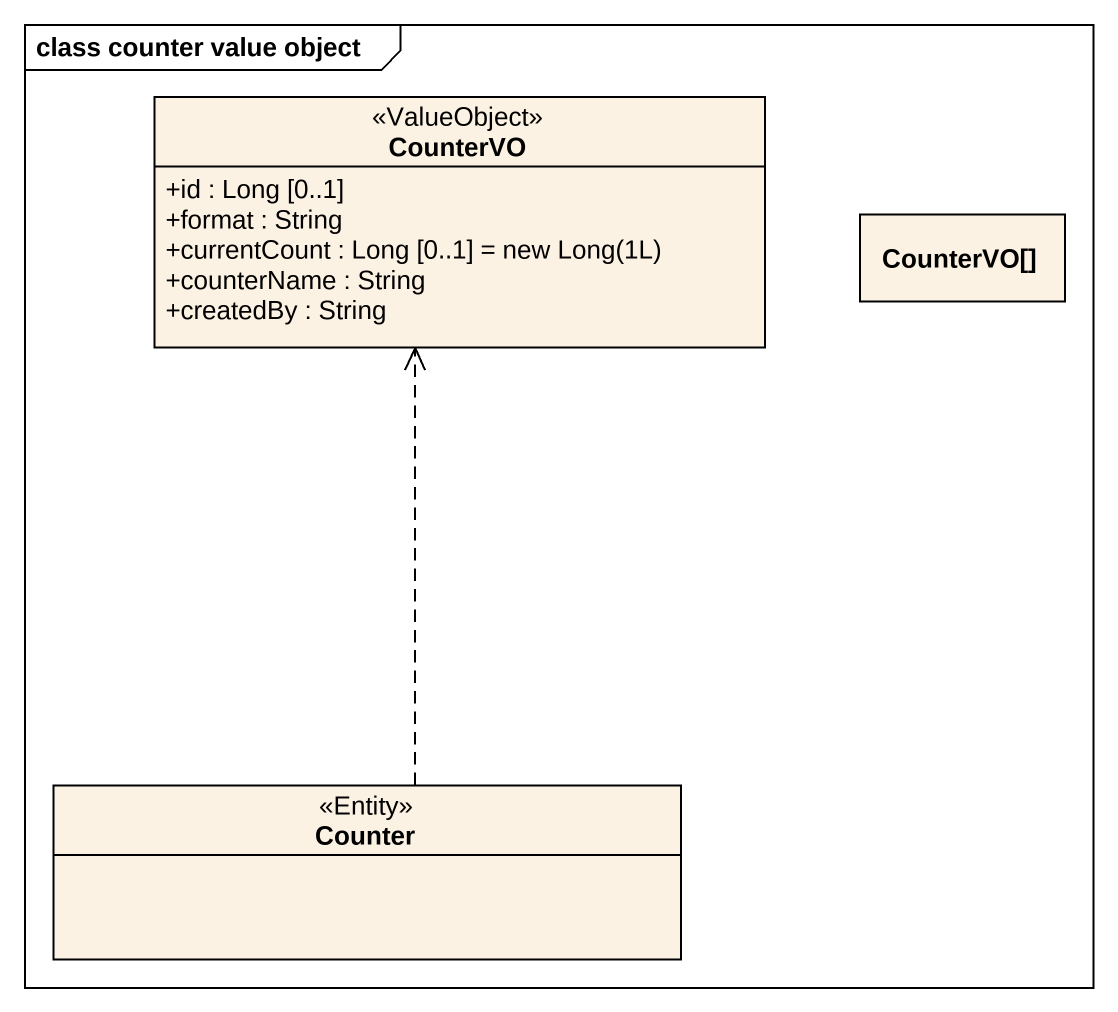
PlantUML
@startuml
mainframe class counter value object
hide circle
hide empty members
skinparam classAttributeIconSize 0
class CounterVO <<ValueObject>> {
  +id : Long [0..1]
  +format : String
  {field} +currentCount : Long [0..1] = new Long(1L)
  +counterName : String
  +createdBy : String
}
class "CounterVO[]" as CounterVO_2
class Counter <<Entity>>
Counter .up.> CounterVO
@enduml
